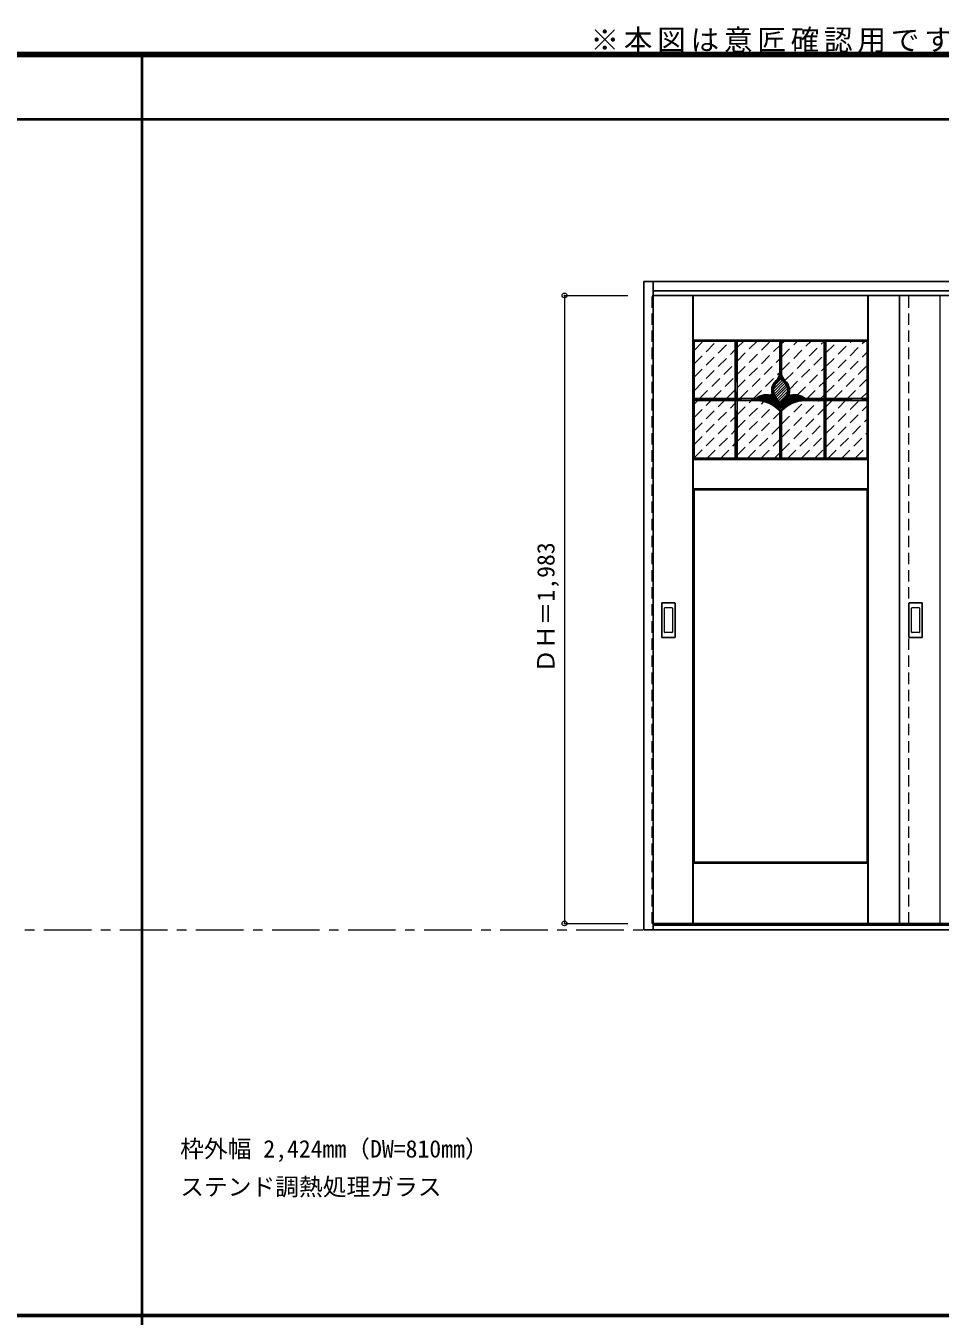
# Model space of a CAD drawing. Units: millimetres, scale not verified. Extents: x -6000 to 5700, y -4307 to 4260.
# Drawn here: x -267 to 2618, y 186 to 4260 of the extents above; entities that cross this region are included whole.
import ezdxf
from ezdxf.enums import TextEntityAlignment as Align

# ---------------------------------------------------------------- set-up
doc = ezdxf.new("R2010")
doc.units = ezdxf.units.MM
doc.header["$LTSCALE"] = 30
doc.header["$PDMODE"] = 32
doc.header["$PDSIZE"] = 15
doc.linetypes.add('CHAIN1', pattern=[8, 5, -1, 1, -1])
doc.linetypes.add('DASHED1', pattern=[1.8, 1.2, -0.6])
for name, color, linetype, lineweight in [('0-2_扉', 4, 'DASHED1', 9), ('0-3_仕上げ', 4, 'Continuous', 9), ('0-4_枠', 3, 'Continuous', 25), ('0-6_引手', 3, 'Continuous', 25), ('0-A_文字', 7, 'CHAIN1', 18), ('0-B_寸法', 4, 'Continuous', 9), ('0-C_ハッチ', 4, 'DASHED1', 9), ('F-1_枠', 6, 'Continuous', 40)]:
    doc.layers.add(name, color=color, linetype=linetype, lineweight=lineweight)
doc.styles.add('ＭＳ ゴシック', font='')
doc.styles.get('ＭＳ ゴシック').set_extended_font_data('MS Gothic')

msp = doc.modelspace()

# ---------------------------------------------------------------- linework, layer by layer
at = {"layer": '0-2_扉'}
for p, q in [((1710, 3409), (1713, 3409)), ((2520, 1426), (2520, 3409))]:
    msp.add_line(p, q, dxfattribs=at)
at = {"layer": '0-2_扉', "color": 3, "linetype": 'Continuous', "lineweight": 25}
for p, q in [((1713, 3409), (4077, 3409)), ((2490, 3409), (2490, 1426)), ((1713, 1426), (4077, 1426))]:
    msp.add_line(p, q, dxfattribs=at)
at = {"layer": '0-2_扉'}
msp.add_lwpolyline([(1713, 1426), (1710, 1426), (1710, 3409)], dxfattribs=at)
at = {"layer": '0-3_仕上げ', "color": 7, "lineweight": 18}
for p, q in [((1838, 1426), (1838, 3409)), ((1839, 3268), (1839, 3409)), ((1840, 3269), (1840, 3409)), ((2390, 3269), (2390, 3409)), ((2391, 3268), (2391, 3409)), ((2392, 1426), (2392, 3409)), ((2618, 1426), (2618, 3409)), ((1840, 3269), (2390, 3269)), ((2388, 3265), (2391, 3268)), ((2390, 3269), (2391, 3268)), ((1839, 2892), (1842, 2895)), ((1839, 2892), (1840, 2891)), ((1839, 2892), (1839, 2798)), ((1840, 2799), (1840, 2891)), ((1840, 2891), (2390, 2891)), ((2390, 2799), (2390, 2891)), ((2391, 2892), (2391, 2798)), ((1840, 2799), (2390, 2799)), ((2388, 2795), (2391, 2798)), ((2390, 2799), (2391, 2798)), ((1839, 1617), (1842, 1620)), ((1839, 1617), (1840, 1616)), ((1839, 1426), (1839, 1617)), ((1840, 1616), (2390, 1616)), ((1840, 1426), (1840, 1616)), ((2390, 1426), (2390, 1616)), ((2391, 1426), (2391, 1617))]:
    msp.add_line(p, q, dxfattribs=at)
at = {"layer": '0-3_仕上げ', "color": 3, "lineweight": 25}
for p, q in [((1842, 3265), (2388, 3265)), ((1842, 2895), (1842, 3265)), ((1972, 2895), (1972, 3265)), ((1978, 2895), (1978, 3265)), ((2112, 3160.32), (2112, 3265)), ((2118, 3160.32), (2118, 3265)), ((2252, 2895), (2252, 3265)), ((2258, 2895), (2258, 3265)), ((2388, 2895), (2388, 3265)), ((2120.3, 3140.53), (2092.98, 3113.21)), ((2116.83, 3145.55), (2097.2, 3125.91)), ((2124.45, 3136.2), (2092.79, 3104.54)), ((2128.67, 3131.93), (2094.19, 3097.45)), ((2132.2, 3126.97), (2096.61, 3091.38)), ((2134.96, 3121.25), (2099.84, 3086.13)), ((2136.8, 3114.61), (2103.79, 3081.6)), ((2137.35, 3106.67), (2107.8, 3077.12)), ((1842, 3083), (2037.82, 3083)), ((1842, 3077), (2039, 3077)), ((2135.44, 3096.28), (2111.25, 3072.09)), ((2190.99, 3077), (2388, 3077)), ((2192.18, 3083), (2388, 3083)), ((2112, 2895), (2112, 3043.88)), ((2118, 2895), (2118, 3043.88)), ((1842, 2895), (2388, 2895)), ((1842, 2795), (2388, 2795)), ((1842, 1620), (1842, 2795)), ((2388, 1620), (2388, 2795)), ((1842, 1620), (2388, 1620))]:
    msp.add_line(p, q, dxfattribs=at)
at = {"layer": '0-3_仕上げ', "color": 3, "linetype": 'CHAIN1', "lineweight": 25}
for p, q in [((1975, 2895), (1975, 3265)), ((2115, 3160.32), (2115, 3265)), ((2255, 2895), (2255, 3265)), ((1842, 3080), (2039, 3080)), ((2191, 3080), (2388, 3080)), ((2115, 2895), (2115, 3049.89))]:
    msp.add_line(p, q, dxfattribs=at)
at = {"layer": '0-3_仕上げ', "color": 2, "lineweight": 35}
for p, q in [((2053.22, 3085.92), (2057.89, 3081.25)), ((2059.53, 3088.1), (2069.13, 3078.5)), ((2066.8, 3089.32), (2082.96, 3073.15)), ((2075.51, 3089.09), (2109.52, 3055.08)), ((2087.37, 3085.71), (2108.34, 3064.75)), ((2120.2, 3061.07), (2123.48, 3057.79)), ((2122.76, 3067), (2128.15, 3061.61)), ((2126.02, 3072.22), (2133.07, 3065.17)), ((2129.91, 3076.82), (2138.26, 3068.47)), ((2134.41, 3080.8), (2143.71, 3071.51)), ((2139.54, 3084.16), (2149.45, 3074.25)), ((2145.35, 3086.83), (2155.5, 3076.69)), ((2151.99, 3088.69), (2161.87, 3078.8)), ((2159.71, 3089.44), (2168.62, 3080.54)), ((2169.24, 3088.4), (2175.77, 3081.87))]:
    msp.add_line(p, q, dxfattribs=at)
at = {"layer": '0-3_仕上げ', "color": 7, "lineweight": 18}
for points in [[(1840, 3269), (1839, 3268), (1842, 3265)], [(2388, 2895), (2391, 2892), (2390, 2891)], [(1840, 2799), (1839, 2798), (1842, 2795)], [(2388, 1620), (2391, 1617), (2390, 1616)]]:
    msp.add_lwpolyline(points, dxfattribs=at)
at = {"layer": '0-3_仕上げ', "color": 3, "lineweight": 25}
for centre, radius, start, end in [((2129.62, 3108.09), 43, 131.16277, 203.35991), ((2080.26, 3164.56), 32, 311.16277, 353.05604), ((2080.26, 3164.56), 38, 311.16277, 336.10603), ((2149.74, 3164.56), 38, 203.89397, 228.83723), ((2149.74, 3164.56), 32, 186.94396, 228.83723), ((2100.38, 3108.09), 43, 336.64009, 48.83723), ((2129.62, 3108.09), 37, 131.16277, 225.52075), ((2100.38, 3108.09), 37, 314.47925, 48.83723), ((2070.07, 3047.44), 48, 65.27067, 132.2051), ((2039.01, 2980), 97, 41.19177, 90.00377), ((2070.07, 3047.44), 42, 7.55844, 122.98693), ((2039.01, 2980), 103, 45.10773, 85.43764), ((2070.07, 3047.44), 48, 20.5908, 45.52075), ((2159.93, 3047.44), 48, 134.47925, 159.4092), ((2190.99, 2980), 97, 90, 138.80823), ((2159.93, 3047.44), 42, 57.01307, 172.44156), ((2190.99, 2980), 103, 94.56236, 134.89227), ((2159.93, 3047.44), 48, 47.7949, 114.72933)]:
    msp.add_arc(centre, radius, start, end, dxfattribs=at)
at = {"layer": '0-3_仕上げ', "color": 3, "linetype": 'CHAIN1', "lineweight": 25}
for centre, radius, start, end in [((2129.62, 3108.09), 40, 131.16277, 225.52075), ((2080.26, 3164.56), 35, 311.16277, 353.05604), ((2149.74, 3164.56), 35, 186.94396, 228.83723), ((2100.38, 3108.09), 40, 314.47925, 48.83723), ((2070.07, 3047.44), 45, 3.11365, 133.65902), ((2039.01, 2980), 100, 40.5416, 90.00377), ((2159.93, 3047.44), 45, 46.34098, 176.88635), ((2190.99, 2980), 100, 89.99623, 139.4584)]:
    msp.add_arc(centre, radius, start, end, dxfattribs=at)
at = {"layer": '0-4_枠'}
for p, q in [((1683, 3453), (4107, 3453)), ((1683, 1406), (1683, 3453)), ((1713, 1406), (1713, 3453)), ((1713, 3423), (4077, 3423)), ((4107, 1406), (1683, 1406)), ((4077, 1421), (1713, 1421))]:
    msp.add_line(p, q, dxfattribs=at)
at = {"layer": '0-6_引手'}
for p, q in [((1740, 2330), (1740, 2437)), ((1780.5, 2438.5), (1741.5, 2438.5)), ((1782, 2437), (1782, 2330)), ((2520, 2330), (2520, 2437)), ((2560.5, 2438.5), (2521.5, 2438.5)), ((2562, 2437), (2562, 2330)), ((1780.5, 2328.5), (1741.5, 2328.5)), ((2560.5, 2328.5), (2521.5, 2328.5))]:
    msp.add_line(p, q, dxfattribs=at)
at = {"layer": '0-6_引手', "color": 7, "lineweight": 18}
for p, q in [((1748.5, 2346), (1748.5, 2421)), ((1772, 2422.5), (1750, 2422.5)), ((1773.5, 2421), (1773.5, 2346)), ((2528.5, 2346), (2528.5, 2421)), ((2552, 2422.5), (2530, 2422.5)), ((2553.5, 2421), (2553.5, 2346)), ((1772, 2344.5), (1750, 2344.5)), ((2552, 2344.5), (2530, 2344.5))]:
    msp.add_line(p, q, dxfattribs=at)
at = {"layer": '0-6_引手'}
for centre, start, end in [((1741.5, 2437), 90, 180), ((1780.5, 2437), 0, 90), ((2521.5, 2437), 90, 180), ((2560.5, 2437), 0, 90), ((1741.5, 2330), 180, 270), ((1780.5, 2330), 270, 0), ((2521.5, 2330), 180, 270), ((2560.5, 2330), 270, 0)]:
    msp.add_arc(centre, 1.5, start, end, dxfattribs=at)
at = {"layer": '0-6_引手', "color": 7, "lineweight": 18}
for centre, start, end in [((1750, 2421), 90, 180), ((1772, 2421), 0, 90), ((2530, 2421), 90, 180), ((2552, 2421), 0, 90), ((1750, 2346), 180, 270), ((1772, 2346), 270, 0), ((2530, 2346), 180, 270), ((2552, 2346), 270, 0)]:
    msp.add_arc(centre, 1.5, start, end, dxfattribs=at)
at = {"layer": '0-A_文字'}
msp.add_line((-5490, 1406), (5690, 1406), dxfattribs=at)
at = {"layer": '0-B_寸法'}
for p, q in [((1433, 3409), (1433, 1426)), ((1433, 3409), (1633, 3409)), ((1433, 1426), (1633, 1426))]:
    msp.add_line(p, q, dxfattribs=at)
at = {"layer": '0-B_寸法', "color": 7}
for p in [(1433, 3409), (1433, 1426)]:
    msp.add_point(p, dxfattribs=at)
at = {"layer": '0-C_ハッチ'}
for p, q in [((1842, 3150.63), (1956.37, 3265)), ((1842, 3193.05), (1913.95, 3265)), ((1842, 3235.48), (1871.52, 3265)), ((1978, 3159.35), (2083.65, 3265)), ((1978, 3201.77), (2041.23, 3265)), ((1978, 3244.2), (1998.8, 3265)), ((2118, 3172.07), (2210.93, 3265)), ((2118, 3214.49), (2168.51, 3265)), ((2118, 3256.92), (2126.08, 3265)), ((2128.76, 3140.4), (2252, 3263.64)), ((2258, 3142.36), (2380.64, 3265)), ((2258, 3184.79), (2338.21, 3265)), ((2258, 3227.21), (2295.79, 3265)), ((1842, 3108.2), (1972, 3238.2)), ((1978, 3116.92), (2112, 3250.92)), ((2143.16, 3112.38), (2252, 3221.21)), ((2258, 3099.94), (2388, 3229.94)), ((1859.23, 3083), (1972, 3195.77)), ((1986.51, 3083), (2112, 3208.49)), ((2167.98, 3094.77), (2252, 3178.79)), ((2283.49, 3083), (2388, 3187.51)), ((1901.65, 3083), (1972, 3153.35)), ((2028.93, 3083), (2112, 3166.07)), ((2325.92, 3083), (2388, 3145.08)), ((1944.08, 3083), (1972, 3110.92)), ((2082.23, 3093.88), (2087.55, 3099.19)), ((2198.64, 3083), (2252, 3136.36)), ((2368.34, 3083), (2388, 3102.66)), ((1842, 2980.92), (1938.08, 3077)), ((1842, 3023.35), (1895.65, 3077)), ((1842, 3065.77), (1853.23, 3077)), ((1842, 2938.49), (1972, 3068.49)), ((1978, 3032.07), (2022.93, 3077)), ((1978, 3074.49), (1980.51, 3077)), ((1978, 2989.64), (2062.48, 3074.12)), ((1978, 2947.21), (2092.02, 3061.23)), ((2118, 2959.94), (2235.06, 3077)), ((2118, 3002.36), (2192.64, 3077)), ((2241.06, 3083), (2252, 3093.94)), ((2258, 2972.66), (2362.34, 3077)), ((2258, 3015.08), (2319.92, 3077)), ((2258, 3057.51), (2277.49, 3077)), ((2258, 2930.23), (2388, 3060.23)), ((1842, 2896.07), (1972, 3026.07)), ((1978, 2904.79), (2112, 3038.79)), ((2118, 2917.51), (2252, 3051.51)), ((2265.2, 2895), (2388, 3017.8)), ((1883.36, 2895), (1972, 2983.64)), ((2010.64, 2895), (2112, 2996.36)), ((2137.92, 2895), (2252, 3009.08)), ((2307.62, 2895), (2388, 2975.38)), ((1925.79, 2895), (1972, 2941.21)), ((2053.06, 2895), (2112, 2953.94)), ((2180.34, 2895), (2252, 2966.66)), ((1968.21, 2895), (1972, 2898.79)), ((2095.49, 2895), (2112, 2911.51)), ((2222.77, 2895), (2252, 2924.23)), ((2350.05, 2895), (2388, 2932.95))]:
    msp.add_line(p, q, dxfattribs=at)
at = {"layer": 'F-1_枠'}
for p, q in [((-6000, 4175), (5700, 4175)), ((-6000, 4170), (5700, 4170)), ((-6000, 4165), (5700, 4165)), ((100, -3790), (100, 4175)), ((-6000, 3965), (5700, 3965)), ((-6000, 190.5), (5700, 190.5)), ((-6000, 187.5), (5700, 187.5))]:
    msp.add_line(p, q, dxfattribs=at)

# ---------------------------------------------------------------- texts
at = {"layer": '0-A_文字', "style": 'ＭＳ ゴシック'}
for s, p in [('枠外幅 2,424mm（DW=810mm）', (220, 670.5)), ('ステンド調熱処理ガラス', (220, 550.5))]:
    msp.add_text(s, height=54.99, dxfattribs=at).set_placement(p, align=Align.BOTTOM_LEFT)
at = {"layer": '0-A_文字', "insert": (1515, 4175), "char_height": 65.98, "attachment_point": 7, "style": 'ＭＳ ゴシック'}
msp.add_mtext('\\T1.17;※本図は意匠確認用です。\u3000表記の簡略化している部位がございますのでご注意下さい。', dxfattribs=at)
at = {"layer": '0-B_寸法', "color": 7, "style": 'ＭＳ ゴシック'}
msp.add_text('ＤＨ＝1,983', height=54.99, rotation=90, dxfattribs=at).set_placement((1418, 2217.25), align=Align.BOTTOM_LEFT)

doc.saveas('drawing.dxf')
